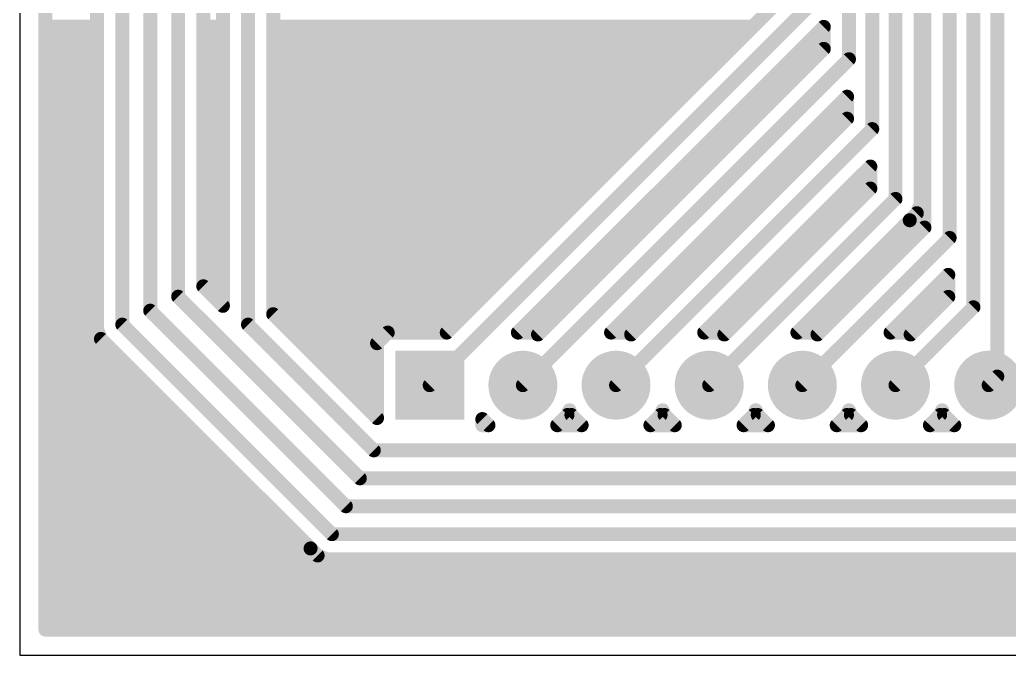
# Model space of a CAD drawing. Extents: x 0 to 60.4, y 0 to 60.5.
# Drawn here: x 0 to 26.98, y 0 to 17.33 of the extents above; entities that cross this region are included whole.
import ezdxf

# ---------------------------------------------------------------- set-up
doc = ezdxf.new("R2010")
doc.units = 0
for name, color, linetype in [('16', 175, 'CONTINUOUS'), ('17', 82, 'CONTINUOUS'), ('20', 7, 'CONTINUOUS')]:
    doc.layers.add(name, color=color, linetype=linetype)

# ---------------------------------------------------------------- blocks, each defined once
blk = doc.blocks.new('SQUAREP')
blk.add_solid([(-0.5, -0.5), (0.5, -0.5), (-0.5, 0.5), (0.5, 0.5)])
blk = doc.blocks.new('ROUNDP')
at = {"const_width": 0.5}
blk.add_lwpolyline([(0, -0.25, 1), (0, 0.25, 1), (0, -0.25)], format="xyb", dxfattribs=at)

msp = doc.modelspace()

# ---------------------------------------------------------------- linework, layer by layer
at = {"layer": '16', "const_width": 0.381}
for points in [[(0.6985, 0.6985), (0.6985, 59.8015)], [(22.606, 35.814), (22.606, 16.256)], [(23.241, 35.433), (23.241, 14.351)], [(23.876, 35.052), (23.876, 12.446)], [(2.1082, 27.1874), (2.1082, 8.8806)], [(24.5618, 12.3096), (24.5618, 27.1307)], [(2.794, 27.051), (2.794, 9.017)], [(24.6652, 26.9812), (24.6652, 11.6651)], [(25.351, 26.276), (25.351, 11.381)], [(26.001, 26.276), (26.001, 9.491)], [(26.651, 26.276), (26.651, 7.601)], [(3.556, 9.398), (3.556, 25.146)], [(4.318, 9.779), (4.318, 24.638)], [(6.223, 9.017), (6.223, 24.003)], [(5.0038, 10.0631), (5.0038, 23.4549)], [(5.5372, 23.2029), (5.5372, 9.5297)], [(6.9088, 9.3011), (6.9088, 23.2029)], [(21.2852, 18.4451), (11.6412, 8.8011)], [(21.971, 18.161), (11.176, 7.366)], [(0.6985, 17.145), (2.1082, 17.145)], [(5.0038, 17.145), (5.5372, 17.145)], [(6.9088, 17.145), (19.9851, 17.145)], [(13.581, 8.8011), (21.9202, 17.1403)], [(21.9202, 17.1403), (21.9202, 16.5401)], [(24.5618, 17.145), (24.6652, 17.145)], [(0.6985, 16.764), (2.1082, 16.764)], [(5.0038, 16.764), (5.5372, 16.764)], [(6.9088, 16.764), (19.6041, 16.764)], [(21.9202, 16.5401), (14.1286, 8.7484)], [(21.5439, 16.764), (21.9202, 16.764)], [(24.5618, 16.764), (24.6652, 16.764)], [(0.6985, 16.383), (2.1082, 16.383)], [(5.0038, 16.383), (5.5372, 16.383)], [(6.9088, 16.383), (19.2231, 16.383)], [(21.1629, 16.383), (21.7631, 16.383)], [(24.5618, 16.383), (24.6652, 16.383)], [(0.6985, 16.002), (2.1082, 16.002)], [(5.0038, 16.002), (5.5372, 16.002)], [(6.9088, 16.002), (18.8421, 16.002)], [(22.606, 16.256), (13.716, 7.366)], [(20.7819, 16.002), (21.3821, 16.002)], [(24.5618, 16.002), (24.6652, 16.002)], [(0.6985, 15.621), (2.1082, 15.621)], [(5.0038, 15.621), (5.5372, 15.621)], [(6.9088, 15.621), (18.4611, 15.621)], [(20.4009, 15.621), (21.0011, 15.621)], [(24.5618, 15.621), (24.6652, 15.621)], [(0.6985, 15.24), (2.1082, 15.24)], [(5.0038, 15.24), (5.5372, 15.24)], [(6.9088, 15.24), (18.0801, 15.24)], [(16.121, 8.8011), (22.5552, 15.2353)], [(20.0199, 15.24), (20.6201, 15.24)], [(22.5552, 15.2353), (22.5552, 14.6351)], [(24.5618, 15.24), (24.6652, 15.24)], [(0.6985, 14.859), (2.1082, 14.859)], [(5.0038, 14.859), (5.5372, 14.859)], [(6.9088, 14.859), (17.6991, 14.859)], [(19.6389, 14.859), (20.2391, 14.859)], [(22.1789, 14.859), (22.5552, 14.859)], [(24.5618, 14.859), (24.6652, 14.859)], [(0.6985, 14.478), (2.1082, 14.478)], [(5.0038, 14.478), (5.5372, 14.478)], [(6.9088, 14.478), (17.3181, 14.478)], [(22.5552, 14.6351), (16.6686, 8.7484)], [(19.2579, 14.478), (19.8581, 14.478)], [(21.7979, 14.478), (22.3981, 14.478)], [(24.5618, 14.478), (24.6652, 14.478)], [(23.241, 14.351), (16.256, 7.366)], [(0.6985, 14.097), (2.1082, 14.097)], [(5.0038, 14.097), (5.5372, 14.097)], [(6.9088, 14.097), (16.9371, 14.097)], [(18.8769, 14.097), (19.4771, 14.097)], [(21.4169, 14.097), (22.0171, 14.097)], [(24.5618, 14.097), (24.6652, 14.097)], [(0.6985, 13.716), (2.1082, 13.716)], [(5.0038, 13.716), (5.5372, 13.716)], [(6.9088, 13.716), (16.5561, 13.716)], [(18.4959, 13.716), (19.0961, 13.716)], [(21.0359, 13.716), (21.6361, 13.716)], [(24.5618, 13.716), (24.6652, 13.716)], [(0.6985, 13.335), (2.1082, 13.335)], [(5.0038, 13.335), (5.5372, 13.335)], [(6.9088, 13.335), (16.1751, 13.335)], [(18.1149, 13.335), (18.7151, 13.335)], [(18.661, 8.8011), (23.1902, 13.3303)], [(20.6549, 13.335), (21.2551, 13.335)], [(23.1902, 13.3303), (23.1902, 12.7301)], [(24.5618, 13.335), (24.6652, 13.335)], [(0.6985, 12.954), (2.1082, 12.954)], [(5.0038, 12.954), (5.5372, 12.954)], [(6.9088, 12.954), (15.7941, 12.954)], [(17.7339, 12.954), (18.3341, 12.954)], [(20.2739, 12.954), (20.8741, 12.954)], [(22.8139, 12.954), (23.1902, 12.954)], [(24.5618, 12.954), (24.6652, 12.954)], [(0.6985, 12.573), (2.1082, 12.573)], [(5.0038, 12.573), (5.5372, 12.573)], [(6.9088, 12.573), (15.4131, 12.573)], [(17.3529, 12.573), (17.9531, 12.573)], [(23.1902, 12.7301), (19.2086, 8.7484)], [(19.8929, 12.573), (20.4931, 12.573)], [(22.4329, 12.573), (23.0331, 12.573)], [(24.5618, 12.573), (24.6652, 12.573)], [(23.876, 12.446), (18.796, 7.366)], [(24.4574, 12.0575), (24.5618, 12.3096)], [(0.6985, 12.192), (2.1082, 12.192)], [(5.0038, 12.192), (5.5372, 12.192)], [(6.9088, 12.192), (15.0321, 12.192)], [(16.9719, 12.192), (17.5721, 12.192)], [(19.5119, 12.192), (20.1121, 12.192)], [(22.0519, 12.192), (22.6521, 12.192)], [(24.2645, 11.8646), (24.4574, 12.0575)], [(24.5131, 12.192), (24.6652, 12.192)], [(0.6985, 11.811), (2.1082, 11.811)], [(5.0038, 11.811), (5.5372, 11.811)], [(6.9088, 11.811), (14.6511, 11.811)], [(16.5909, 11.811), (17.1911, 11.811)], [(19.1309, 11.811), (19.7311, 11.811)], [(21.201, 8.8011), (24.2645, 11.8646)], [(21.6709, 11.811), (22.2711, 11.811)], [(24.2109, 11.811), (24.6652, 11.811)], [(24.2645, 11.8646), (24.2645, 11.8646)], [(0.6985, 11.43), (2.1082, 11.43)], [(5.0038, 11.43), (5.5372, 11.43)], [(6.9088, 11.43), (14.2701, 11.43)], [(16.2099, 11.43), (16.8101, 11.43)], [(18.7499, 11.43), (19.3501, 11.43)], [(21.2899, 11.43), (21.8901, 11.43)], [(24.6652, 11.6651), (21.7486, 8.7484)], [(23.8299, 11.43), (24.4301, 11.43)], [(25.351, 11.381), (21.336, 7.366)], [(0.6985, 11.049), (2.1082, 11.049)], [(5.0038, 11.049), (5.5372, 11.049)], [(6.9088, 11.049), (13.8891, 11.049)], [(15.8289, 11.049), (16.4291, 11.049)], [(18.3689, 11.049), (18.9691, 11.049)], [(20.9089, 11.049), (21.5091, 11.049)], [(23.4489, 11.049), (24.0491, 11.049)], [(0.6985, 10.668), (2.1082, 10.668)], [(5.0038, 10.668), (5.5372, 10.668)], [(6.9088, 10.668), (13.5081, 10.668)], [(15.4479, 10.668), (16.0481, 10.668)], [(17.9879, 10.668), (18.5881, 10.668)], [(20.5279, 10.668), (21.1281, 10.668)], [(23.0679, 10.668), (23.6681, 10.668)], [(23.741, 8.8011), (25.3152, 10.3753)], [(25.3152, 10.3753), (25.3152, 9.7751)], [(0.6985, 10.287), (2.1082, 10.287)], [(5.0038, 10.287), (5.5372, 10.287)], [(5.5372, 9.5297), (5.0038, 10.0631)], [(6.9088, 10.287), (13.1271, 10.287)], [(15.0669, 10.287), (15.6671, 10.287)], [(17.6069, 10.287), (18.2071, 10.287)], [(20.1469, 10.287), (20.7471, 10.287)], [(22.6869, 10.287), (23.2871, 10.287)], [(25.2269, 10.287), (25.3152, 10.287)], [(0.6985, 9.906), (2.1082, 9.906)], [(5.1609, 9.906), (5.5372, 9.906)], [(6.9088, 9.906), (12.7461, 9.906)], [(14.6859, 9.906), (15.2861, 9.906)], [(17.2259, 9.906), (17.8261, 9.906)], [(19.7659, 9.906), (20.3661, 9.906)], [(22.3059, 9.906), (22.9061, 9.906)], [(24.8459, 9.906), (25.3152, 9.906)], [(0.6985, 9.525), (2.1082, 9.525)], [(9.271, 4.826), (4.318, 9.779)], [(6.9088, 9.525), (12.3651, 9.525)], [(14.3049, 9.525), (14.9051, 9.525)], [(16.8449, 9.525), (17.4451, 9.525)], [(19.3849, 9.525), (19.9851, 9.525)], [(21.9249, 9.525), (22.5251, 9.525)], [(25.3152, 9.7751), (24.2886, 8.7484)], [(24.4649, 9.525), (25.0651, 9.525)], [(8.89, 4.064), (3.556, 9.398)], [(9.7409, 6.469), (6.9088, 9.3011)], [(26.001, 9.491), (23.876, 7.366)], [(0.6985, 9.144), (2.1082, 9.144)], [(2.794, 9.017), (8.509, 3.302)], [(9.652, 5.588), (6.223, 9.017)], [(7.0659, 9.144), (11.9841, 9.144)], [(13.9239, 9.144), (14.5241, 9.144)], [(16.4639, 9.144), (17.0641, 9.144)], [(19.0039, 9.144), (19.6041, 9.144)], [(21.5439, 9.144), (22.1441, 9.144)], [(24.0839, 9.144), (24.6841, 9.144)], [(0.6985, 8.763), (2.1569, 8.763)], [(2.1082, 8.8806), (2.2126, 8.6285)], [(7.4469, 8.763), (9.9929, 8.763)], [(10.031, 8.8011), (9.7409, 8.511)], [(11.6412, 8.8011), (10.031, 8.8011)], [(14.0015, 8.8011), (13.581, 8.8011)], [(14.1286, 8.7484), (14.0015, 8.8011)], [(14.0934, 8.763), (14.1431, 8.763)], [(16.5415, 8.8011), (16.121, 8.8011)], [(16.6686, 8.7484), (16.5415, 8.8011)], [(16.6334, 8.763), (16.6831, 8.763)], [(19.0815, 8.8011), (18.661, 8.8011)], [(19.2086, 8.7484), (19.0815, 8.8011)], [(19.1734, 8.763), (19.2231, 8.763)], [(21.6215, 8.8011), (21.201, 8.8011)], [(21.7486, 8.7484), (21.6215, 8.8011)], [(21.7134, 8.763), (21.7631, 8.763)], [(24.1615, 8.8011), (23.741, 8.8011)], [(24.2886, 8.7484), (24.1615, 8.8011)], [(24.2534, 8.763), (24.3031, 8.763)], [(2.2126, 8.6285), (7.9276, 2.9135)], [(9.7409, 8.511), (9.7409, 6.469)], [(0.6985, 8.382), (2.4591, 8.382)], [(7.8279, 8.382), (9.7409, 8.382)], [(0.6985, 8.001), (2.8401, 8.001)], [(8.2089, 8.001), (9.7409, 8.001)], [(0.6985, 7.62), (3.2211, 7.62)], [(8.5899, 7.62), (9.7409, 7.62)], [(26.651, 7.601), (26.416, 7.366)], [(0.6985, 7.239), (3.6021, 7.239)], [(8.9709, 7.239), (9.7409, 7.239)], [(0.6985, 6.858), (3.9831, 6.858)], [(9.3519, 6.858), (9.7409, 6.858)], [(14.9326, 6.5531), (14.986, 6.682)], [(14.986, 6.682), (15.0394, 6.5531)], [(17.4726, 6.5531), (17.526, 6.682)], [(17.526, 6.682), (17.5794, 6.5531)], [(20.0126, 6.5531), (20.066, 6.682)], [(20.066, 6.682), (20.1194, 6.5531)], [(22.5526, 6.5531), (22.606, 6.682)], [(22.606, 6.682), (22.6594, 6.5531)], [(25.0926, 6.5531), (25.146, 6.682)], [(25.146, 6.682), (25.1994, 6.5531)], [(0.6985, 6.477), (4.3641, 6.477)], [(9.7329, 6.477), (9.7409, 6.477)], [(12.6111, 6.4414), (12.7787, 6.2738)], [(12.6111, 6.2738), (12.6111, 6.4414)], [(14.6533, 6.2738), (14.9326, 6.5531)], [(14.8565, 6.477), (15.1155, 6.477)], [(15.0394, 6.5531), (15.3187, 6.2738)], [(17.1933, 6.2738), (17.4726, 6.5531)], [(17.3965, 6.477), (17.6555, 6.477)], [(17.5794, 6.5531), (17.8587, 6.2738)], [(19.7333, 6.2738), (20.0126, 6.5531)], [(19.9365, 6.477), (20.1955, 6.477)], [(20.1194, 6.5531), (20.3987, 6.2738)], [(22.2733, 6.2738), (22.5526, 6.5531)], [(22.4765, 6.477), (22.7355, 6.477)], [(22.6594, 6.5531), (22.9387, 6.2738)], [(24.8133, 6.2738), (25.0926, 6.5531)], [(25.0165, 6.477), (25.2755, 6.477)], [(25.1994, 6.5531), (25.4787, 6.2738)], [(0.6985, 6.096), (4.7451, 6.096)], [(12.7787, 6.2738), (12.6111, 6.2738)], [(15.3187, 6.2738), (14.6533, 6.2738)], [(17.8587, 6.2738), (17.1933, 6.2738)], [(20.3987, 6.2738), (19.7333, 6.2738)], [(22.9387, 6.2738), (22.2733, 6.2738)], [(25.4787, 6.2738), (24.8133, 6.2738)], [(0.6985, 5.715), (5.1261, 5.715)], [(50.292, 5.588), (9.652, 5.588)], [(0.6985, 5.334), (5.5071, 5.334)], [(0.6985, 4.953), (5.8881, 4.953)], [(50.673, 4.826), (9.271, 4.826)], [(0.6985, 4.572), (6.2691, 4.572)], [(0.6985, 4.191), (6.6501, 4.191)], [(51.054, 4.064), (8.89, 4.064)], [(0.6985, 3.81), (7.0311, 3.81)], [(0.6985, 3.429), (7.4121, 3.429)], [(0.6985, 3.048), (7.7931, 3.048)], [(8.509, 3.302), (51.435, 3.302)], [(7.9276, 2.9135), (8.1205, 2.7206)], [(0.6985, 2.667), (8.2499, 2.667)], [(8.1205, 2.7206), (8.3726, 2.6162)], [(8.3726, 2.6162), (51.5714, 2.6162)], [(0.6985, 2.286), (59.7335, 2.286)], [(0.6985, 1.905), (59.7335, 1.905)], [(0.6985, 1.524), (59.7335, 1.524)], [(0.6985, 1.143), (59.7335, 1.143)], [(0.6985, 0.762), (59.7335, 0.762)], [(59.7335, 0.6985), (0.6985, 0.6985)]]:
    msp.add_lwpolyline(points, dxfattribs=at)
at = {"layer": '16', "const_width": 0.1905}
for points in [[(0.6985, 17.2402, 1), (0.6985, 17.0497)], [(2.1082, 17.0497, 1), (2.1082, 17.2402)], [(5.0038, 17.2402, 1), (5.0038, 17.0497)], [(5.5372, 17.0497, 1), (5.5372, 17.2402)], [(6.9088, 17.2402, 1), (6.9088, 17.0497)], [(19.9851, 17.0497, 1), (19.9851, 17.2402)], [(22.0155, 17.1403, 1), (21.825, 17.1403)], [(21.9876, 17.073, 1), (21.8528, 17.2077)], [(24.5618, 17.2402, 1), (24.5618, 17.0497)], [(24.6652, 17.0497, 1), (24.6652, 17.2402)], [(0.6985, 16.8592, 1), (0.6985, 16.6687)], [(2.1082, 16.6687, 1), (2.1082, 16.8592)], [(5.0038, 16.8592, 1), (5.0038, 16.6687)], [(5.5372, 16.6687, 1), (5.5372, 16.8592)], [(6.9088, 16.8592, 1), (6.9088, 16.6687)], [(19.6041, 16.6687, 1), (19.6041, 16.8592)], [(21.5439, 16.8592, 1), (21.5439, 16.6687)], [(21.9876, 16.4727, 1), (21.8528, 16.6074)], [(21.9202, 16.6687, 1), (21.9202, 16.8592)], [(24.5618, 16.8592, 1), (24.5618, 16.6687)], [(24.6652, 16.6687, 1), (24.6652, 16.8592)], [(0.6985, 16.4782, 1), (0.6985, 16.2877)], [(2.1082, 16.2877, 1), (2.1082, 16.4782)], [(5.0038, 16.4782, 1), (5.0038, 16.2877)], [(5.5372, 16.2877, 1), (5.5372, 16.4782)], [(6.9088, 16.4782, 1), (6.9088, 16.2877)], [(19.2231, 16.2877, 1), (19.2231, 16.4782)], [(21.1629, 16.4782, 1), (21.1629, 16.2877)], [(21.7631, 16.2877, 1), (21.7631, 16.4782)], [(21.825, 16.5401, 1), (22.0155, 16.5401)], [(24.5618, 16.4782, 1), (24.5618, 16.2877)], [(24.6652, 16.2877, 1), (24.6652, 16.4782)], [(0.6985, 16.0973, 1), (0.6985, 15.9068)], [(2.1082, 15.9068, 1), (2.1082, 16.0973)], [(5.0038, 16.0973, 1), (5.0038, 15.9068)], [(5.5372, 15.9068, 1), (5.5372, 16.0973)], [(6.9088, 16.0973, 1), (6.9088, 15.9068)], [(18.8421, 15.9068, 1), (18.8421, 16.0973)], [(20.7819, 16.0973, 1), (20.7819, 15.9068)], [(21.3821, 15.9068, 1), (21.3821, 16.0973)], [(22.5108, 16.256, 1), (22.7013, 16.256)], [(22.6734, 16.1886, 1), (22.5386, 16.3234)], [(24.5618, 16.0973, 1), (24.5618, 15.9068)], [(24.6652, 15.9068, 1), (24.6652, 16.0973)], [(0.6985, 15.7163, 1), (0.6985, 15.5258)], [(2.1082, 15.5258, 1), (2.1082, 15.7163)], [(5.0038, 15.7163, 1), (5.0038, 15.5258)], [(5.5372, 15.5258, 1), (5.5372, 15.7163)], [(6.9088, 15.7163, 1), (6.9088, 15.5258)], [(18.4611, 15.5258, 1), (18.4611, 15.7163)], [(20.4009, 15.7163, 1), (20.4009, 15.5258)], [(21.0011, 15.5258, 1), (21.0011, 15.7163)], [(24.5618, 15.7163, 1), (24.5618, 15.5258)], [(24.6652, 15.5258, 1), (24.6652, 15.7163)], [(0.6985, 15.3353, 1), (0.6985, 15.1448)], [(2.1082, 15.1448, 1), (2.1082, 15.3353)], [(5.0038, 15.3353, 1), (5.0038, 15.1448)], [(5.5372, 15.1448, 1), (5.5372, 15.3353)], [(6.9088, 15.3353, 1), (6.9088, 15.1448)], [(18.0801, 15.1448, 1), (18.0801, 15.3353)], [(20.0199, 15.3353, 1), (20.0199, 15.1448)], [(20.6201, 15.1448, 1), (20.6201, 15.3353)], [(22.6505, 15.2353, 1), (22.46, 15.2353)], [(22.6226, 15.168, 1), (22.4878, 15.3027)], [(24.5618, 15.3353, 1), (24.5618, 15.1448)], [(24.6652, 15.1448, 1), (24.6652, 15.3353)], [(0.6985, 14.9543, 1), (0.6985, 14.7637)], [(2.1082, 14.7637, 1), (2.1082, 14.9543)], [(5.0038, 14.9543, 1), (5.0038, 14.7637)], [(5.5372, 14.7637, 1), (5.5372, 14.9543)], [(6.9088, 14.9543, 1), (6.9088, 14.7637)], [(17.6991, 14.7637, 1), (17.6991, 14.9543)], [(19.6389, 14.9543, 1), (19.6389, 14.7637)], [(20.2391, 14.7637, 1), (20.2391, 14.9543)], [(22.1789, 14.9543, 1), (22.1789, 14.7637)], [(22.5552, 14.7637, 1), (22.5552, 14.9543)], [(24.5618, 14.9543, 1), (24.5618, 14.7637)], [(24.6652, 14.7637, 1), (24.6652, 14.9543)], [(0.6985, 14.5733, 1), (0.6985, 14.3828)], [(2.1082, 14.3828, 1), (2.1082, 14.5733)], [(5.0038, 14.5733, 1), (5.0038, 14.3828)], [(5.5372, 14.3828, 1), (5.5372, 14.5733)], [(6.9088, 14.5733, 1), (6.9088, 14.3828)], [(17.3181, 14.3828, 1), (17.3181, 14.5733)], [(19.2579, 14.5733, 1), (19.2579, 14.3828)], [(19.8581, 14.3828, 1), (19.8581, 14.5733)], [(21.7979, 14.5733, 1), (21.7979, 14.3828)], [(22.3981, 14.3828, 1), (22.3981, 14.5733)], [(22.46, 14.6351, 1), (22.6505, 14.6351)], [(22.6226, 14.5677, 1), (22.4878, 14.7024)], [(24.5618, 14.5733, 1), (24.5618, 14.3828)], [(24.6652, 14.3828, 1), (24.6652, 14.5733)], [(23.1457, 14.351, 1), (23.3362, 14.351)], [(23.3084, 14.2836, 1), (23.1736, 14.4184)], [(0.6985, 14.1923, 1), (0.6985, 14.0018)], [(2.1082, 14.0018, 1), (2.1082, 14.1923)], [(5.0038, 14.1923, 1), (5.0038, 14.0018)], [(5.5372, 14.0018, 1), (5.5372, 14.1923)], [(6.9088, 14.1923, 1), (6.9088, 14.0018)], [(16.9371, 14.0018, 1), (16.9371, 14.1923)], [(18.8769, 14.1923, 1), (18.8769, 14.0018)], [(19.4771, 14.0018, 1), (19.4771, 14.1923)], [(21.4169, 14.1923, 1), (21.4169, 14.0018)], [(22.0171, 14.0018, 1), (22.0171, 14.1923)], [(24.5618, 14.1923, 1), (24.5618, 14.0018)], [(24.6652, 14.0018, 1), (24.6652, 14.1923)], [(0.6985, 13.8113, 1), (0.6985, 13.6208)], [(2.1082, 13.6208, 1), (2.1082, 13.8113)], [(5.0038, 13.8113, 1), (5.0038, 13.6208)], [(5.5372, 13.6208, 1), (5.5372, 13.8113)], [(6.9088, 13.8113, 1), (6.9088, 13.6208)], [(16.5561, 13.6208, 1), (16.5561, 13.8113)], [(18.4959, 13.8113, 1), (18.4959, 13.6208)], [(19.0961, 13.6208, 1), (19.0961, 13.8113)], [(21.0359, 13.8113, 1), (21.0359, 13.6208)], [(21.6361, 13.6208, 1), (21.6361, 13.8113)], [(24.5618, 13.8113, 1), (24.5618, 13.6208)], [(24.6652, 13.6208, 1), (24.6652, 13.8113)], [(0.6985, 13.4303, 1), (0.6985, 13.2398)], [(2.1082, 13.2398, 1), (2.1082, 13.4303)], [(5.0038, 13.4303, 1), (5.0038, 13.2398)], [(5.5372, 13.2398, 1), (5.5372, 13.4303)], [(6.9088, 13.4303, 1), (6.9088, 13.2398)], [(16.1751, 13.2398, 1), (16.1751, 13.4303)], [(18.1149, 13.4303, 1), (18.1149, 13.2398)], [(18.7151, 13.2398, 1), (18.7151, 13.4303)], [(20.6549, 13.4303, 1), (20.6549, 13.2398)], [(21.2551, 13.2398, 1), (21.2551, 13.4303)], [(23.2855, 13.3303, 1), (23.095, 13.3303)], [(23.2576, 13.263, 1), (23.1228, 13.3977)], [(24.5618, 13.4303, 1), (24.5618, 13.2398)], [(24.6652, 13.2398, 1), (24.6652, 13.4303)], [(0.6985, 13.0493, 1), (0.6985, 12.8588)], [(2.1082, 12.8588, 1), (2.1082, 13.0493)], [(5.0038, 13.0493, 1), (5.0038, 12.8588)], [(5.5372, 12.8588, 1), (5.5372, 13.0493)], [(6.9088, 13.0493, 1), (6.9088, 12.8588)], [(15.7941, 12.8588, 1), (15.7941, 13.0493)], [(17.7339, 13.0493, 1), (17.7339, 12.8588)], [(18.3341, 12.8588, 1), (18.3341, 13.0493)], [(20.2739, 13.0493, 1), (20.2739, 12.8588)], [(20.8741, 12.8588, 1), (20.8741, 13.0493)], [(22.8139, 13.0493, 1), (22.8139, 12.8588)], [(23.1902, 12.8588, 1), (23.1902, 13.0493)], [(24.5618, 13.0493, 1), (24.5618, 12.8588)], [(24.6652, 12.8588, 1), (24.6652, 13.0493)], [(0.6985, 12.6683, 1), (0.6985, 12.4778)], [(2.1082, 12.4778, 1), (2.1082, 12.6683)], [(5.0038, 12.6683, 1), (5.0038, 12.4778)], [(5.5372, 12.4778, 1), (5.5372, 12.6683)], [(6.9088, 12.6683, 1), (6.9088, 12.4778)], [(15.4131, 12.4778, 1), (15.4131, 12.6683)], [(17.3529, 12.6683, 1), (17.3529, 12.4778)], [(17.9531, 12.4778, 1), (17.9531, 12.6683)], [(19.8929, 12.6683, 1), (19.8929, 12.4778)], [(20.4931, 12.4778, 1), (20.4931, 12.6683)], [(22.4329, 12.6683, 1), (22.4329, 12.4778)], [(23.0331, 12.4778, 1), (23.0331, 12.6683)], [(23.095, 12.7301, 1), (23.2855, 12.7301)], [(23.2576, 12.6627, 1), (23.1228, 12.7974)], [(24.5618, 12.6683, 1), (24.5618, 12.4778)], [(24.6652, 12.4778, 1), (24.6652, 12.6683)], [(23.7808, 12.446, 1), (23.9713, 12.446)], [(23.9434, 12.3786, 1), (23.8086, 12.5134)], [(24.6498, 12.2731, 1), (24.4738, 12.346)], [(0.6985, 12.2873, 1), (0.6985, 12.0968)], [(2.1082, 12.0968, 1), (2.1082, 12.2873)], [(5.0038, 12.2873, 1), (5.0038, 12.0968)], [(5.5372, 12.0968, 1), (5.5372, 12.2873)], [(6.9088, 12.2873, 1), (6.9088, 12.0968)], [(15.0321, 12.0968, 1), (15.0321, 12.2873)], [(16.9719, 12.2873, 1), (16.9719, 12.0968)], [(17.5721, 12.0968, 1), (17.5721, 12.2873)], [(19.5119, 12.2873, 1), (19.5119, 12.0968)], [(20.1121, 12.0968, 1), (20.1121, 12.2873)], [(22.0519, 12.2873, 1), (22.0519, 12.0968)], [(22.6521, 12.0968, 1), (22.6521, 12.2873)], [(24.3694, 12.094, 1), (24.5454, 12.0211)], [(24.5247, 11.9902, 1), (24.39, 12.1249)], [(24.5131, 12.2873, 1), (24.5131, 12.0968)], [(24.4665, 12.3096, 1), (24.657, 12.3096)], [(24.6652, 12.0968, 1), (24.6652, 12.2873)], [(0.6985, 11.9062, 1), (0.6985, 11.7157)], [(2.1082, 11.7157, 1), (2.1082, 11.9062)], [(5.0038, 11.9062, 1), (5.0038, 11.7157)], [(5.5372, 11.7157, 1), (5.5372, 11.9062)], [(6.9088, 11.9062, 1), (6.9088, 11.7157)], [(14.6511, 11.7157, 1), (14.6511, 11.9062)], [(16.5909, 11.9062, 1), (16.5909, 11.7157)], [(17.1911, 11.7157, 1), (17.1911, 11.9062)], [(19.1309, 11.9062, 1), (19.1309, 11.7157)], [(19.7311, 11.7157, 1), (19.7311, 11.9062)], [(21.6709, 11.9062, 1), (21.6709, 11.7157)], [(22.2711, 11.7157, 1), (22.2711, 11.9062)], [(24.2109, 11.9062, 1), (24.2109, 11.7157)], [(24.2645, 11.9599, 1), (24.2645, 11.7694)], [(24.1971, 11.932, 1), (24.3318, 11.7973)], [(24.3318, 11.7973, 1), (24.1971, 11.932)], [(24.2645, 11.7694, 1), (24.2645, 11.9599)], [(24.6652, 11.7157, 1), (24.6652, 11.9062)], [(0.6985, 11.5252, 1), (0.6985, 11.3347)], [(2.1082, 11.3347, 1), (2.1082, 11.5252)], [(5.0038, 11.5252, 1), (5.0038, 11.3347)], [(5.5372, 11.3347, 1), (5.5372, 11.5252)], [(6.9088, 11.5252, 1), (6.9088, 11.3347)], [(14.2701, 11.3347, 1), (14.2701, 11.5252)], [(16.2099, 11.5252, 1), (16.2099, 11.3347)], [(16.8101, 11.3347, 1), (16.8101, 11.5252)], [(18.7499, 11.5252, 1), (18.7499, 11.3347)], [(19.3501, 11.3347, 1), (19.3501, 11.5252)], [(21.2899, 11.5252, 1), (21.2899, 11.3347)], [(21.8901, 11.3347, 1), (21.8901, 11.5252)], [(23.8299, 11.5252, 1), (23.8299, 11.3347)], [(24.4301, 11.3347, 1), (24.4301, 11.5252)], [(24.57, 11.6651, 1), (24.7605, 11.6651)], [(24.7326, 11.5977, 1), (24.5978, 11.7324)], [(25.2558, 11.381, 1), (25.4463, 11.381)], [(25.4184, 11.3136, 1), (25.2836, 11.4484)], [(0.6985, 11.1443, 1), (0.6985, 10.9538)], [(2.1082, 10.9538, 1), (2.1082, 11.1443)], [(5.0038, 11.1443, 1), (5.0038, 10.9538)], [(5.5372, 10.9538, 1), (5.5372, 11.1443)], [(6.9088, 11.1443, 1), (6.9088, 10.9538)], [(13.8891, 10.9538, 1), (13.8891, 11.1443)], [(15.8289, 11.1443, 1), (15.8289, 10.9538)], [(16.4291, 10.9538, 1), (16.4291, 11.1443)], [(18.3689, 11.1443, 1), (18.3689, 10.9538)], [(18.9691, 10.9538, 1), (18.9691, 11.1443)], [(20.9089, 11.1443, 1), (20.9089, 10.9538)], [(21.5091, 10.9538, 1), (21.5091, 11.1443)], [(23.4489, 11.1443, 1), (23.4489, 10.9538)], [(24.0491, 10.9538, 1), (24.0491, 11.1443)], [(0.6985, 10.7633, 1), (0.6985, 10.5728)], [(2.1082, 10.5728, 1), (2.1082, 10.7633)], [(5.0038, 10.7633, 1), (5.0038, 10.5728)], [(5.5372, 10.5728, 1), (5.5372, 10.7633)], [(6.9088, 10.7633, 1), (6.9088, 10.5728)], [(13.5081, 10.5728, 1), (13.5081, 10.7633)], [(15.4479, 10.7633, 1), (15.4479, 10.5728)], [(16.0481, 10.5728, 1), (16.0481, 10.7633)], [(17.9879, 10.7633, 1), (17.9879, 10.5728)], [(18.5881, 10.5728, 1), (18.5881, 10.7633)], [(20.5279, 10.7633, 1), (20.5279, 10.5728)], [(21.1281, 10.5728, 1), (21.1281, 10.7633)], [(23.0679, 10.7633, 1), (23.0679, 10.5728)], [(23.6681, 10.5728, 1), (23.6681, 10.7633)], [(25.4105, 10.3753, 1), (25.22, 10.3753)], [(25.3826, 10.308, 1), (25.2478, 10.4427)], [(0.6985, 10.3823, 1), (0.6985, 10.1918)], [(2.1082, 10.1918, 1), (2.1082, 10.3823)], [(5.0038, 10.3823, 1), (5.0038, 10.1918)], [(5.0711, 10.1304, 1), (4.9364, 9.9957)], [(5.5372, 10.1918, 1), (5.5372, 10.3823)], [(6.9088, 10.3823, 1), (6.9088, 10.1918)], [(13.1271, 10.1918, 1), (13.1271, 10.3823)], [(15.0669, 10.3823, 1), (15.0669, 10.1918)], [(15.6671, 10.1918, 1), (15.6671, 10.3823)], [(17.6069, 10.3823, 1), (17.6069, 10.1918)], [(18.2071, 10.1918, 1), (18.2071, 10.3823)], [(20.1469, 10.3823, 1), (20.1469, 10.1918)], [(20.7471, 10.1918, 1), (20.7471, 10.3823)], [(22.6869, 10.3823, 1), (22.6869, 10.1918)], [(23.2871, 10.1918, 1), (23.2871, 10.3823)], [(25.2269, 10.3823, 1), (25.2269, 10.1918)], [(25.3152, 10.1918, 1), (25.3152, 10.3823)], [(0.6985, 10.0013, 1), (0.6985, 9.8108)], [(2.1082, 9.8108, 1), (2.1082, 10.0013)], [(4.9085, 10.0631, 1), (5.099, 10.0631)], [(5.1609, 10.0013, 1), (5.1609, 9.8108)], [(5.5372, 9.8108, 1), (5.5372, 10.0013)], [(6.9088, 10.0013, 1), (6.9088, 9.8108)], [(12.7461, 9.8108, 1), (12.7461, 10.0013)], [(14.6859, 10.0013, 1), (14.6859, 9.8108)], [(15.2861, 9.8108, 1), (15.2861, 10.0013)], [(17.2259, 10.0013, 1), (17.2259, 9.8108)], [(17.8261, 9.8108, 1), (17.8261, 10.0013)], [(19.7659, 10.0013, 1), (19.7659, 9.8108)], [(20.3661, 9.8108, 1), (20.3661, 10.0013)], [(22.3059, 10.0013, 1), (22.3059, 9.8108)], [(22.9061, 9.8108, 1), (22.9061, 10.0013)], [(24.8459, 10.0013, 1), (24.8459, 9.8108)], [(25.3152, 9.8108, 1), (25.3152, 10.0013)], [(0.6985, 9.6203, 1), (0.6985, 9.4298)], [(2.1082, 9.4298, 1), (2.1082, 9.6203)], [(4.3854, 9.8464, 1), (4.2506, 9.7116)], [(4.2228, 9.779, 1), (4.4133, 9.779)], [(6.9088, 9.6203, 1), (6.9088, 9.4298)], [(12.3651, 9.4298, 1), (12.3651, 9.6203)], [(14.3049, 9.6203, 1), (14.3049, 9.4298)], [(14.9051, 9.4298, 1), (14.9051, 9.6203)], [(16.8449, 9.6203, 1), (16.8449, 9.4298)], [(17.4451, 9.4298, 1), (17.4451, 9.6203)], [(19.3849, 9.6203, 1), (19.3849, 9.4298)], [(19.9851, 9.4298, 1), (19.9851, 9.6203)], [(21.9249, 9.6203, 1), (21.9249, 9.4298)], [(22.5251, 9.4298, 1), (22.5251, 9.6203)], [(24.4649, 9.6203, 1), (24.4649, 9.4298)], [(25.0651, 9.4298, 1), (25.0651, 9.6203)], [(25.22, 9.7751, 1), (25.4105, 9.7751)], [(25.3826, 9.7077, 1), (25.2478, 9.8424)], [(3.6234, 9.4654, 1), (3.4886, 9.3306)], [(3.4607, 9.398, 1), (3.6513, 9.398)], [(5.442, 9.5297, 1), (5.6325, 9.5297)], [(5.4698, 9.4623, 1), (5.6046, 9.597)], [(6.9761, 9.3684, 1), (6.8414, 9.2337)], [(25.9058, 9.491, 1), (26.0963, 9.491)], [(26.0684, 9.4236, 1), (25.9336, 9.5584)], [(0.6985, 9.2393, 1), (0.6985, 9.0488)], [(2.1082, 9.0488, 1), (2.1082, 9.2393)], [(2.8614, 9.0844, 1), (2.7266, 8.9496)], [(6.2904, 9.0844, 1), (6.1556, 8.9496)], [(6.8135, 9.3011, 1), (7.004, 9.3011)], [(7.0659, 9.2393, 1), (7.0659, 9.0488)], [(11.9841, 9.0488, 1), (11.9841, 9.2393)], [(13.9239, 9.2393, 1), (13.9239, 9.0488)], [(14.5241, 9.0488, 1), (14.5241, 9.2393)], [(16.4639, 9.2393, 1), (16.4639, 9.0488)], [(17.0641, 9.0488, 1), (17.0641, 9.2393)], [(19.0039, 9.2393, 1), (19.0039, 9.0488)], [(19.6041, 9.0488, 1), (19.6041, 9.2393)], [(21.5439, 9.2393, 1), (21.5439, 9.0488)], [(22.1441, 9.0488, 1), (22.1441, 9.2393)], [(24.0839, 9.2393, 1), (24.0839, 9.0488)], [(24.6841, 9.0488, 1), (24.6841, 9.2393)], [(0.6985, 8.8582, 1), (0.6985, 8.6677)], [(2.1962, 8.917, 1), (2.0202, 8.8441)], [(2.013, 8.8806, 1), (2.2035, 8.8806)], [(2.1569, 8.6677, 1), (2.1569, 8.8582)], [(2.6987, 9.017, 1), (2.8893, 9.017)], [(6.1277, 9.017, 1), (6.3182, 9.017)], [(7.4469, 8.8582, 1), (7.4469, 8.6677)], [(10.031, 8.8963, 1), (10.031, 8.7058)], [(10.0984, 8.7337, 1), (9.9637, 8.8684)], [(9.9929, 8.6677, 1), (9.9929, 8.8582)], [(11.5739, 8.8684, 1), (11.7086, 8.7337)], [(11.6412, 8.7058, 1), (11.6412, 8.8963)], [(13.581, 8.8963, 1), (13.581, 8.7058)], [(13.5136, 8.8684, 1), (13.6483, 8.7337)], [(14.0379, 8.8891, 1), (13.965, 8.7131)], [(14.0934, 8.8582, 1), (14.0934, 8.6677)], [(14.0015, 8.7058, 1), (14.0015, 8.8963)], [(14.0612, 8.8158, 1), (14.1959, 8.6811)], [(14.0921, 8.6604, 1), (14.165, 8.8364)], [(14.1431, 8.6677, 1), (14.1431, 8.8582)], [(16.121, 8.8963, 1), (16.121, 8.7058)], [(16.0536, 8.8684, 1), (16.1883, 8.7337)], [(16.5779, 8.8891, 1), (16.505, 8.7131)], [(16.6334, 8.8582, 1), (16.6334, 8.6677)], [(16.5415, 8.7058, 1), (16.5415, 8.8963)], [(16.6012, 8.8158, 1), (16.7359, 8.6811)], [(16.6321, 8.6604, 1), (16.705, 8.8364)], [(16.6831, 8.6677, 1), (16.6831, 8.8582)], [(18.661, 8.8963, 1), (18.661, 8.7058)], [(18.5936, 8.8684, 1), (18.7283, 8.7337)], [(19.1179, 8.8891, 1), (19.045, 8.7131)], [(19.1734, 8.8582, 1), (19.1734, 8.6677)], [(19.0815, 8.7058, 1), (19.0815, 8.8963)], [(19.1412, 8.8158, 1), (19.2759, 8.6811)], [(19.1721, 8.6604, 1), (19.245, 8.8364)], [(19.2231, 8.6677, 1), (19.2231, 8.8582)], [(21.201, 8.8963, 1), (21.201, 8.7058)], [(21.1336, 8.8684, 1), (21.2683, 8.7337)], [(21.6579, 8.8891, 1), (21.585, 8.7131)], [(21.7134, 8.8582, 1), (21.7134, 8.6677)], [(21.6215, 8.7058, 1), (21.6215, 8.8963)], [(21.6812, 8.8158, 1), (21.8159, 8.6811)], [(21.7121, 8.6604, 1), (21.785, 8.8364)], [(21.7631, 8.6677, 1), (21.7631, 8.8582)], [(23.741, 8.8963, 1), (23.741, 8.7058)], [(23.6736, 8.8684, 1), (23.8083, 8.7337)], [(24.1979, 8.8891, 1), (24.125, 8.7131)], [(24.2534, 8.8582, 1), (24.2534, 8.6677)], [(24.1615, 8.7058, 1), (24.1615, 8.8963)], [(24.2212, 8.8158, 1), (24.3559, 8.6811)], [(24.2521, 8.6604, 1), (24.325, 8.8364)], [(24.3031, 8.6677, 1), (24.3031, 8.8582)], [(2.28, 8.6959, 1), (2.1453, 8.5612)], [(2.1246, 8.5921, 1), (2.3006, 8.665)], [(9.8361, 8.511, 1), (9.6456, 8.511)], [(9.6735, 8.5783, 1), (9.8083, 8.4436)], [(0.6985, 8.4772, 1), (0.6985, 8.2867)], [(2.4591, 8.2867, 1), (2.4591, 8.4772)], [(7.8279, 8.4772, 1), (7.8279, 8.2867)], [(9.7409, 8.2867, 1), (9.7409, 8.4772)], [(0.6985, 8.0963, 1), (0.6985, 7.9058)], [(2.8401, 7.9058, 1), (2.8401, 8.0963)], [(8.2089, 8.0963, 1), (8.2089, 7.9058)], [(9.7409, 7.9058, 1), (9.7409, 8.0963)], [(0.6985, 7.7153, 1), (0.6985, 7.5248)], [(3.2211, 7.5248, 1), (3.2211, 7.7153)], [(8.5899, 7.7153, 1), (8.5899, 7.5248)], [(9.7409, 7.5248, 1), (9.7409, 7.7153)], [(26.5557, 7.601, 1), (26.7462, 7.601)], [(26.7184, 7.5336, 1), (26.5836, 7.6684)], [(0.6985, 7.3343, 1), (0.6985, 7.1438)], [(3.6021, 7.1438, 1), (3.6021, 7.3343)], [(8.9709, 7.3343, 1), (8.9709, 7.1438)], [(9.7409, 7.1438, 1), (9.7409, 7.3343)], [(11.1086, 7.4334, 1), (11.2434, 7.2986)], [(13.6486, 7.4334, 1), (13.7834, 7.2986)], [(16.1886, 7.4334, 1), (16.3234, 7.2986)], [(18.7286, 7.4334, 1), (18.8634, 7.2986)], [(21.2686, 7.4334, 1), (21.4034, 7.2986)], [(23.8086, 7.4334, 1), (23.9434, 7.2986)], [(26.3486, 7.4334, 1), (26.4834, 7.2986)], [(0.6985, 6.9533, 1), (0.6985, 6.7628)], [(3.9831, 6.7628, 1), (3.9831, 6.9533)], [(9.3519, 6.9533, 1), (9.3519, 6.7628)], [(9.7409, 6.7628, 1), (9.7409, 6.9533)], [(15.074, 6.7184, 1), (14.898, 6.6455)], [(15.074, 6.6455, 1), (14.898, 6.7184)], [(17.614, 6.7184, 1), (17.438, 6.6455)], [(17.614, 6.6455, 1), (17.438, 6.7184)], [(20.154, 6.7184, 1), (19.978, 6.6455)], [(20.154, 6.6455, 1), (19.978, 6.7184)], [(22.694, 6.7184, 1), (22.518, 6.6455)], [(22.694, 6.6455, 1), (22.518, 6.7184)], [(25.234, 6.7184, 1), (25.058, 6.6455)], [(25.234, 6.6455, 1), (25.058, 6.7184)], [(0.6985, 6.5723, 1), (0.6985, 6.3818)], [(4.3641, 6.3818, 1), (4.3641, 6.5723)], [(9.7329, 6.5723, 1), (9.7329, 6.3818)], [(9.6456, 6.469, 1), (9.8361, 6.469)], [(9.6735, 6.4016, 1), (9.8083, 6.5363)], [(9.7409, 6.3818, 1), (9.7409, 6.5723)], [(12.7063, 6.4414, 1), (12.5158, 6.4414)], [(12.6784, 6.5087, 1), (12.5437, 6.374)], [(14.8565, 6.5723, 1), (14.8565, 6.3818)], [(14.8446, 6.5895, 1), (15.0206, 6.5166)], [(15, 6.4857, 1), (14.8653, 6.6204)], [(15.1067, 6.6204, 1), (14.972, 6.4857)], [(14.9514, 6.5166, 1), (15.1274, 6.5895)], [(15.1155, 6.3818, 1), (15.1155, 6.5723)], [(17.3965, 6.5723, 1), (17.3965, 6.3818)], [(17.3846, 6.5895, 1), (17.5606, 6.5166)], [(17.54, 6.4857, 1), (17.4053, 6.6204)], [(17.6467, 6.6204, 1), (17.512, 6.4857)], [(17.4914, 6.5166, 1), (17.6674, 6.5895)], [(17.6555, 6.3818, 1), (17.6555, 6.5723)], [(19.9365, 6.5723, 1), (19.9365, 6.3818)], [(19.9246, 6.5895, 1), (20.1006, 6.5166)], [(20.08, 6.4857, 1), (19.9453, 6.6204)], [(20.1867, 6.6204, 1), (20.052, 6.4857)], [(20.0314, 6.5166, 1), (20.2074, 6.5895)], [(20.1955, 6.3818, 1), (20.1955, 6.5723)], [(22.4765, 6.5723, 1), (22.4765, 6.3818)], [(22.4646, 6.5895, 1), (22.6406, 6.5166)], [(22.62, 6.4857, 1), (22.4853, 6.6204)], [(22.7267, 6.6204, 1), (22.592, 6.4857)], [(22.5714, 6.5166, 1), (22.7474, 6.5895)], [(22.7355, 6.3818, 1), (22.7355, 6.5723)], [(25.0165, 6.5723, 1), (25.0165, 6.3818)], [(25.0046, 6.5895, 1), (25.1806, 6.5166)], [(25.16, 6.4857, 1), (25.0253, 6.6204)], [(25.2667, 6.6204, 1), (25.132, 6.4857)], [(25.1114, 6.5166, 1), (25.2874, 6.5895)], [(25.2755, 6.3818, 1), (25.2755, 6.5723)], [(0.6985, 6.1913, 1), (0.6985, 6.0008)], [(4.7451, 6.0008, 1), (4.7451, 6.1913)], [(12.6111, 6.369, 1), (12.6111, 6.1785)], [(12.5158, 6.2738, 1), (12.7063, 6.2738)], [(12.7113, 6.2064, 1), (12.846, 6.3411)], [(12.7787, 6.1785, 1), (12.7787, 6.369)], [(14.6533, 6.369, 1), (14.6533, 6.1785)], [(14.586, 6.3411, 1), (14.7207, 6.2064)], [(15.2513, 6.2064, 1), (15.386, 6.3411)], [(15.3187, 6.1785, 1), (15.3187, 6.369)], [(17.1933, 6.369, 1), (17.1933, 6.1785)], [(17.126, 6.3411, 1), (17.2607, 6.2064)], [(17.7913, 6.2064, 1), (17.926, 6.3411)], [(17.8587, 6.1785, 1), (17.8587, 6.369)], [(19.7333, 6.369, 1), (19.7333, 6.1785)], [(19.666, 6.3411, 1), (19.8007, 6.2064)], [(20.3313, 6.2064, 1), (20.466, 6.3411)], [(20.3987, 6.1785, 1), (20.3987, 6.369)], [(22.2733, 6.369, 1), (22.2733, 6.1785)], [(22.206, 6.3411, 1), (22.3407, 6.2064)], [(22.8713, 6.2064, 1), (23.006, 6.3411)], [(22.9387, 6.1785, 1), (22.9387, 6.369)], [(24.8133, 6.369, 1), (24.8133, 6.1785)], [(24.746, 6.3411, 1), (24.8807, 6.2064)], [(25.4113, 6.2064, 1), (25.546, 6.3411)], [(25.4787, 6.1785, 1), (25.4787, 6.369)], [(0.6985, 5.8102, 1), (0.6985, 5.6197)], [(5.1261, 5.6197, 1), (5.1261, 5.8102)], [(9.652, 5.6833, 1), (9.652, 5.4928)], [(9.5846, 5.5206, 1), (9.7194, 5.6554)], [(0.6985, 5.4293, 1), (0.6985, 5.2388)], [(5.5071, 5.2388, 1), (5.5071, 5.4293)], [(0.6985, 5.0483, 1), (0.6985, 4.8578)], [(5.8881, 4.8578, 1), (5.8881, 5.0483)], [(9.271, 4.9213, 1), (9.271, 4.7308)], [(9.2036, 4.7586, 1), (9.3384, 4.8934)], [(0.6985, 4.6673, 1), (0.6985, 4.4768)], [(6.2691, 4.4768, 1), (6.2691, 4.6673)], [(0.6985, 4.2862, 1), (0.6985, 4.0957)], [(6.6501, 4.0957, 1), (6.6501, 4.2862)], [(8.89, 4.1593, 1), (8.89, 3.9688)], [(8.8226, 3.9966, 1), (8.9574, 4.1314)], [(0.6985, 3.9053, 1), (0.6985, 3.7147)], [(7.0311, 3.7147, 1), (7.0311, 3.9053)], [(0.6985, 3.5243, 1), (0.6985, 3.3338)], [(7.4121, 3.3338, 1), (7.4121, 3.5243)], [(0.6985, 3.1433, 1), (0.6985, 2.9527)], [(7.7931, 2.9527, 1), (7.7931, 3.1433)], [(8.509, 3.3973, 1), (8.509, 3.2067)], [(8.4416, 3.2346, 1), (8.5764, 3.3694)], [(7.995, 2.9809, 1), (7.8603, 2.8462)], [(7.8603, 2.8462, 1), (7.995, 2.9809)], [(0.6985, 2.7623, 1), (0.6985, 2.5718)], [(8.157, 2.8086, 1), (8.0841, 2.6326)], [(8.0532, 2.6533, 1), (8.1879, 2.788)], [(8.2499, 2.5718, 1), (8.2499, 2.7623)], [(8.3726, 2.7115, 1), (8.3726, 2.521)], [(8.3361, 2.5282, 1), (8.409, 2.7042)], [(0.6985, 2.3813, 1), (0.6985, 2.1907)], [(0.6985, 2.0002, 1), (0.6985, 1.8097)], [(0.6985, 1.6193, 1), (0.6985, 1.4287)], [(0.6985, 1.2383, 1), (0.6985, 1.0477)], [(0.6985, 0.8573, 1), (0.6985, 0.6667)], [(0.6985, 0.7937, 1), (0.6985, 0.6032)], [(0.6032, 0.6985, 1), (0.7937, 0.6985)]]:
    msp.add_lwpolyline(points, format="xyb", dxfattribs=at)
at = {"layer": '20'}
for p, q in [((0, 60.5), (0, 0)), ((0, 0), (60.432, 0))]:
    msp.add_line(p, q, dxfattribs=at)

# ---------------------------------------------------------------- block references
at = {"layer": '17', "xscale": 1.8796, "yscale": 1.8796}
for name, p in [('SQUAREP', (11.176, 7.366)), ('ROUNDP', (13.716, 7.366)), ('ROUNDP', (16.256, 7.366)), ('ROUNDP', (18.796, 7.366)), ('ROUNDP', (21.336, 7.366)), ('ROUNDP', (23.876, 7.366)), ('ROUNDP', (26.416, 7.366))]:
    msp.add_blockref(name, p, dxfattribs=at)

doc.saveas('drawing.dxf')
